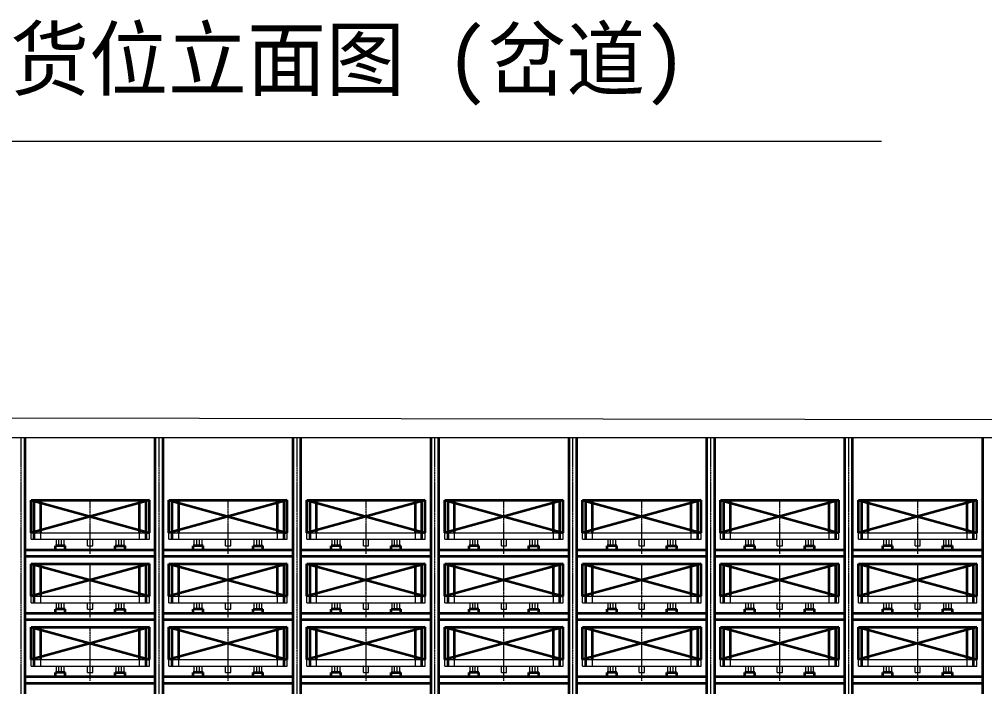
# Model space of a CAD drawing. Header units: millimetres. Extents: x -67280 to 67280, y -47520 to 47520.
# Drawn here: x -13688 to 1152, y 15019 to 25278 of the extents above; entities that cross this region are included whole.
import ezdxf

# ---------------------------------------------------------------- set-up
doc = ezdxf.new("R2010")
doc.units = ezdxf.units.MM
doc.linetypes.add('点画线', pattern=[18, 12, -2, 2, -2])
for name, color, linetype, lineweight in [('ACADCAXA细实线层', 3, 'Continuous', 18), ('EB0', 7, 'Continuous', 35), ('中心线层', 1, '点画线', 18), ('尺寸线层', 4, 'Continuous', 18), ('细实线层', 3, 'Continuous', 18)]:
    doc.layers.add(name, color=color, linetype=linetype, lineweight=lineweight)

msp = doc.modelspace()

# ---------------------------------------------------------------- linework, layer by layer
at = {"layer": 'ACADCAXA细实线层', "color": 2, "linetype": 'Continuous', "lineweight": 18}
for p, q in [((-13507.969, 17384.786), (-11687.969, 17384.786)), ((-11387.969, 17384.786), (-9567.969, 17384.786)), ((-9267.969, 17384.786), (-7447.969, 17384.786)), ((-7147.969, 17384.786), (-5327.969, 17384.786)), ((-5027.969, 17384.786), (-3207.969, 17384.786)), ((-2907.969, 17384.786), (-1087.969, 17384.786)), ((-787.969, 17384.786), (1032.031, 17384.786)), ((-13507.969, 17284.786), (-11687.969, 17284.786)), ((-13117.969, 17184.786), (-13117.969, 17284.786)), ((-13037.969, 17184.786), (-13037.969, 17284.786)), ((-12637.969, 17184.786), (-12637.969, 17284.786)), ((-12557.969, 17184.786), (-12557.969, 17284.786)), ((-12157.969, 17184.786), (-12157.969, 17284.786)), ((-12077.969, 17184.786), (-12077.969, 17284.786)), ((-11387.969, 17284.786), (-9567.969, 17284.786)), ((-10997.969, 17184.786), (-10997.969, 17284.786)), ((-10917.969, 17184.786), (-10917.969, 17284.786)), ((-10517.969, 17184.786), (-10517.969, 17284.786)), ((-10437.969, 17184.786), (-10437.969, 17284.786)), ((-10037.969, 17184.786), (-10037.969, 17284.786)), ((-9957.969, 17184.786), (-9957.969, 17284.786)), ((-9267.969, 17284.786), (-7447.969, 17284.786)), ((-8877.969, 17184.786), (-8877.969, 17284.786)), ((-8797.969, 17184.786), (-8797.969, 17284.786)), ((-8397.969, 17184.786), (-8397.969, 17284.786)), ((-8317.969, 17184.786), (-8317.969, 17284.786)), ((-7917.969, 17184.786), (-7917.969, 17284.786)), ((-7837.969, 17184.786), (-7837.969, 17284.786)), ((-7147.969, 17284.786), (-5327.969, 17284.786)), ((-6757.969, 17184.786), (-6757.969, 17284.786)), ((-6677.969, 17184.786), (-6677.969, 17284.786)), ((-6277.969, 17184.786), (-6277.969, 17284.786)), ((-6197.969, 17184.786), (-6197.969, 17284.786)), ((-5797.969, 17184.786), (-5797.969, 17284.786)), ((-5717.969, 17184.786), (-5717.969, 17284.786)), ((-5027.969, 17284.786), (-3207.969, 17284.786)), ((-4637.969, 17184.786), (-4637.969, 17284.786)), ((-4557.969, 17184.786), (-4557.969, 17284.786)), ((-4157.969, 17184.786), (-4157.969, 17284.786)), ((-4077.969, 17184.786), (-4077.969, 17284.786)), ((-3677.969, 17184.786), (-3677.969, 17284.786)), ((-3597.969, 17184.786), (-3597.969, 17284.786)), ((-2907.969, 17284.786), (-1087.969, 17284.786)), ((-2517.969, 17184.786), (-2517.969, 17284.786)), ((-2437.969, 17184.786), (-2437.969, 17284.786)), ((-2037.969, 17184.786), (-2037.969, 17284.786)), ((-1957.969, 17184.786), (-1957.969, 17284.786)), ((-1557.969, 17184.786), (-1557.969, 17284.786)), ((-1477.969, 17184.786), (-1477.969, 17284.786)), ((-787.969, 17284.786), (1032.031, 17284.786)), ((-397.969, 17184.786), (-397.969, 17284.786)), ((-317.969, 17184.786), (-317.969, 17284.786)), ((82.031, 17184.786), (82.031, 17284.786)), ((162.031, 17184.786), (162.031, 17284.786)), ((562.031, 17184.786), (562.031, 17284.786)), ((642.031, 17184.786), (642.031, 17284.786)), ((-13117.969, 17184.786), (-13037.969, 17184.786)), ((-12637.969, 17184.786), (-12557.969, 17184.786)), ((-12157.969, 17184.786), (-12077.969, 17184.786)), ((-10997.969, 17184.786), (-10917.969, 17184.786)), ((-10517.969, 17184.786), (-10437.969, 17184.786)), ((-10037.969, 17184.786), (-9957.969, 17184.786)), ((-8877.969, 17184.786), (-8797.969, 17184.786)), ((-8397.969, 17184.786), (-8317.969, 17184.786)), ((-7917.969, 17184.786), (-7837.969, 17184.786)), ((-6757.969, 17184.786), (-6677.969, 17184.786)), ((-6277.969, 17184.786), (-6197.969, 17184.786)), ((-5797.969, 17184.786), (-5717.969, 17184.786)), ((-4637.969, 17184.786), (-4557.969, 17184.786)), ((-4157.969, 17184.786), (-4077.969, 17184.786)), ((-3677.969, 17184.786), (-3597.969, 17184.786)), ((-2517.969, 17184.786), (-2437.969, 17184.786)), ((-2037.969, 17184.786), (-1957.969, 17184.786)), ((-1557.969, 17184.786), (-1477.969, 17184.786)), ((-397.969, 17184.786), (-317.969, 17184.786)), ((82.031, 17184.786), (162.031, 17184.786)), ((562.031, 17184.786), (642.031, 17184.786)), ((-13507.969, 16409.786), (-11687.969, 16409.786)), ((-11387.969, 16409.786), (-9567.969, 16409.786)), ((-9267.969, 16409.786), (-7447.969, 16409.786)), ((-7147.969, 16409.786), (-5327.969, 16409.786)), ((-5027.969, 16409.786), (-3207.969, 16409.786)), ((-2907.969, 16409.786), (-1087.969, 16409.786)), ((-787.969, 16409.786), (1032.031, 16409.786)), ((-13507.969, 16309.786), (-11687.969, 16309.786)), ((-13117.969, 16209.786), (-13117.969, 16309.786)), ((-13117.969, 16209.786), (-13037.969, 16209.786)), ((-13037.969, 16209.786), (-13037.969, 16309.786)), ((-12637.969, 16209.786), (-12637.969, 16309.786)), ((-12637.969, 16209.786), (-12557.969, 16209.786)), ((-12557.969, 16209.786), (-12557.969, 16309.786)), ((-12157.969, 16209.786), (-12157.969, 16309.786)), ((-12157.969, 16209.786), (-12077.969, 16209.786)), ((-12077.969, 16209.786), (-12077.969, 16309.786)), ((-11387.969, 16309.786), (-9567.969, 16309.786)), ((-10997.969, 16209.786), (-10997.969, 16309.786)), ((-10997.969, 16209.786), (-10917.969, 16209.786)), ((-10917.969, 16209.786), (-10917.969, 16309.786)), ((-10517.969, 16209.786), (-10517.969, 16309.786)), ((-10517.969, 16209.786), (-10437.969, 16209.786)), ((-10437.969, 16209.786), (-10437.969, 16309.786)), ((-10037.969, 16209.786), (-10037.969, 16309.786)), ((-10037.969, 16209.786), (-9957.969, 16209.786)), ((-9957.969, 16209.786), (-9957.969, 16309.786)), ((-9267.969, 16309.786), (-7447.969, 16309.786)), ((-8877.969, 16209.786), (-8877.969, 16309.786)), ((-8877.969, 16209.786), (-8797.969, 16209.786)), ((-8797.969, 16209.786), (-8797.969, 16309.786)), ((-8397.969, 16209.786), (-8397.969, 16309.786)), ((-8397.969, 16209.786), (-8317.969, 16209.786)), ((-8317.969, 16209.786), (-8317.969, 16309.786)), ((-7917.969, 16209.786), (-7917.969, 16309.786)), ((-7917.969, 16209.786), (-7837.969, 16209.786)), ((-7837.969, 16209.786), (-7837.969, 16309.786)), ((-7147.969, 16309.786), (-5327.969, 16309.786)), ((-6757.969, 16209.786), (-6757.969, 16309.786)), ((-6757.969, 16209.786), (-6677.969, 16209.786)), ((-6677.969, 16209.786), (-6677.969, 16309.786)), ((-6277.969, 16209.786), (-6277.969, 16309.786)), ((-6277.969, 16209.786), (-6197.969, 16209.786)), ((-6197.969, 16209.786), (-6197.969, 16309.786)), ((-5797.969, 16209.786), (-5797.969, 16309.786)), ((-5797.969, 16209.786), (-5717.969, 16209.786)), ((-5717.969, 16209.786), (-5717.969, 16309.786)), ((-5027.969, 16309.786), (-3207.969, 16309.786)), ((-4637.969, 16209.786), (-4637.969, 16309.786)), ((-4637.969, 16209.786), (-4557.969, 16209.786)), ((-4557.969, 16209.786), (-4557.969, 16309.786)), ((-4157.969, 16209.786), (-4157.969, 16309.786)), ((-4157.969, 16209.786), (-4077.969, 16209.786)), ((-4077.969, 16209.786), (-4077.969, 16309.786)), ((-3677.969, 16209.786), (-3677.969, 16309.786)), ((-3677.969, 16209.786), (-3597.969, 16209.786)), ((-3597.969, 16209.786), (-3597.969, 16309.786)), ((-2907.969, 16309.786), (-1087.969, 16309.786)), ((-2517.969, 16209.786), (-2517.969, 16309.786)), ((-2517.969, 16209.786), (-2437.969, 16209.786)), ((-2437.969, 16209.786), (-2437.969, 16309.786)), ((-2037.969, 16209.786), (-2037.969, 16309.786)), ((-2037.969, 16209.786), (-1957.969, 16209.786)), ((-1957.969, 16209.786), (-1957.969, 16309.786)), ((-1557.969, 16209.786), (-1557.969, 16309.786)), ((-1557.969, 16209.786), (-1477.969, 16209.786)), ((-1477.969, 16209.786), (-1477.969, 16309.786)), ((-787.969, 16309.786), (1032.031, 16309.786)), ((-397.969, 16209.786), (-397.969, 16309.786)), ((-397.969, 16209.786), (-317.969, 16209.786)), ((-317.969, 16209.786), (-317.969, 16309.786)), ((82.031, 16209.786), (82.031, 16309.786)), ((82.031, 16209.786), (162.031, 16209.786)), ((162.031, 16209.786), (162.031, 16309.786)), ((562.031, 16209.786), (562.031, 16309.786)), ((562.031, 16209.786), (642.031, 16209.786)), ((642.031, 16209.786), (642.031, 16309.786)), ((-13507.969, 15434.786), (-11687.969, 15434.786)), ((-11387.969, 15434.786), (-9567.969, 15434.786)), ((-9267.969, 15434.786), (-7447.969, 15434.786)), ((-7147.969, 15434.786), (-5327.969, 15434.786)), ((-5027.969, 15434.786), (-3207.969, 15434.786)), ((-2907.969, 15434.786), (-1087.969, 15434.786)), ((-787.969, 15434.786), (1032.031, 15434.786)), ((-13507.969, 15334.786), (-11687.969, 15334.786)), ((-13117.969, 15234.786), (-13117.969, 15334.786)), ((-13037.969, 15234.786), (-13037.969, 15334.786)), ((-12637.969, 15234.786), (-12637.969, 15334.786)), ((-12557.969, 15234.786), (-12557.969, 15334.786)), ((-12157.969, 15234.786), (-12157.969, 15334.786)), ((-12077.969, 15234.786), (-12077.969, 15334.786)), ((-11387.969, 15334.786), (-9567.969, 15334.786)), ((-10997.969, 15234.786), (-10997.969, 15334.786)), ((-10917.969, 15234.786), (-10917.969, 15334.786)), ((-10517.969, 15234.786), (-10517.969, 15334.786)), ((-10437.969, 15234.786), (-10437.969, 15334.786)), ((-10037.969, 15234.786), (-10037.969, 15334.786)), ((-9957.969, 15234.786), (-9957.969, 15334.786)), ((-9267.969, 15334.786), (-7447.969, 15334.786)), ((-8877.969, 15234.786), (-8877.969, 15334.786)), ((-8797.969, 15234.786), (-8797.969, 15334.786)), ((-8397.969, 15234.786), (-8397.969, 15334.786)), ((-8317.969, 15234.786), (-8317.969, 15334.786)), ((-7917.969, 15234.786), (-7917.969, 15334.786)), ((-7837.969, 15234.786), (-7837.969, 15334.786)), ((-7147.969, 15334.786), (-5327.969, 15334.786)), ((-6757.969, 15234.786), (-6757.969, 15334.786)), ((-6677.969, 15234.786), (-6677.969, 15334.786)), ((-6277.969, 15234.786), (-6277.969, 15334.786)), ((-6197.969, 15234.786), (-6197.969, 15334.786)), ((-5797.969, 15234.786), (-5797.969, 15334.786)), ((-5717.969, 15234.786), (-5717.969, 15334.786)), ((-5027.969, 15334.786), (-3207.969, 15334.786)), ((-4637.969, 15234.786), (-4637.969, 15334.786)), ((-4557.969, 15234.786), (-4557.969, 15334.786)), ((-4157.969, 15234.786), (-4157.969, 15334.786)), ((-4077.969, 15234.786), (-4077.969, 15334.786)), ((-3677.969, 15234.786), (-3677.969, 15334.786)), ((-3597.969, 15234.786), (-3597.969, 15334.786)), ((-2907.969, 15334.786), (-1087.969, 15334.786)), ((-2517.969, 15234.786), (-2517.969, 15334.786)), ((-2437.969, 15234.786), (-2437.969, 15334.786)), ((-2037.969, 15234.786), (-2037.969, 15334.786)), ((-1957.969, 15234.786), (-1957.969, 15334.786)), ((-1557.969, 15234.786), (-1557.969, 15334.786)), ((-1477.969, 15234.786), (-1477.969, 15334.786)), ((-787.969, 15334.786), (1032.031, 15334.786)), ((-397.969, 15234.786), (-397.969, 15334.786)), ((-317.969, 15234.786), (-317.969, 15334.786)), ((82.031, 15234.786), (82.031, 15334.786)), ((162.031, 15234.786), (162.031, 15334.786)), ((562.031, 15234.786), (562.031, 15334.786)), ((642.031, 15234.786), (642.031, 15334.786)), ((-13117.969, 15234.786), (-13037.969, 15234.786)), ((-12637.969, 15234.786), (-12557.969, 15234.786)), ((-12157.969, 15234.786), (-12077.969, 15234.786)), ((-10997.969, 15234.786), (-10917.969, 15234.786)), ((-10517.969, 15234.786), (-10437.969, 15234.786)), ((-10037.969, 15234.786), (-9957.969, 15234.786)), ((-8877.969, 15234.786), (-8797.969, 15234.786)), ((-8397.969, 15234.786), (-8317.969, 15234.786)), ((-7917.969, 15234.786), (-7837.969, 15234.786)), ((-6757.969, 15234.786), (-6677.969, 15234.786)), ((-6277.969, 15234.786), (-6197.969, 15234.786)), ((-5797.969, 15234.786), (-5717.969, 15234.786)), ((-4637.969, 15234.786), (-4557.969, 15234.786)), ((-4157.969, 15234.786), (-4077.969, 15234.786)), ((-3677.969, 15234.786), (-3597.969, 15234.786)), ((-2517.969, 15234.786), (-2437.969, 15234.786)), ((-2037.969, 15234.786), (-1957.969, 15234.786)), ((-1557.969, 15234.786), (-1477.969, 15234.786)), ((-397.969, 15234.786), (-317.969, 15234.786)), ((82.031, 15234.786), (162.031, 15234.786)), ((562.031, 15234.786), (642.031, 15234.786))]:
    msp.add_line(p, q, dxfattribs=at)
at = {"layer": 'EB0'}
for p, q in [((-13597.969, 7599.786), (-13597.969, 18849.786)), ((-11597.969, 7599.786), (-11597.969, 18849.786)), ((-11477.969, 7599.786), (-11477.969, 18849.786)), ((-9477.969, 7599.786), (-9477.969, 18849.786)), ((-9357.969, 7599.786), (-9357.969, 18849.786)), ((-7357.969, 7599.786), (-7357.969, 18849.786)), ((-7237.969, 7599.786), (-7237.969, 18849.786)), ((-5237.969, 7599.786), (-5237.969, 18849.786)), ((-5117.969, 7599.786), (-5117.969, 18849.786)), ((-3117.969, 7599.786), (-3117.969, 18849.786)), ((-2997.969, 7599.786), (-2997.969, 18849.786)), ((-997.969, 7599.786), (-997.969, 18849.786)), ((-877.969, 7599.786), (-877.969, 18849.786)), ((1122.031, 7599.786), (1122.031, 18849.786)), ((-13597.969, 17124.786), (-11597.969, 17124.786)), ((-13357.969, 17124.786), (-11597.969, 17124.786)), ((-13132.969, 17124.786), (-13132.969, 17184.786)), ((-12982.969, 17184.786), (-13132.969, 17184.786)), ((-12982.969, 17124.786), (-12982.969, 17184.786)), ((-12212.969, 17184.786), (-12062.969, 17184.786)), ((-12212.969, 17124.786), (-12212.969, 17184.786)), ((-12062.969, 17124.786), (-12062.969, 17184.786)), ((-11477.969, 17124.786), (-9477.969, 17124.786)), ((-11237.969, 17124.786), (-9477.969, 17124.786)), ((-11012.969, 17124.786), (-11012.969, 17184.786)), ((-10862.969, 17184.786), (-11012.969, 17184.786)), ((-10862.969, 17124.786), (-10862.969, 17184.786)), ((-10092.969, 17184.786), (-9942.969, 17184.786)), ((-10092.969, 17124.786), (-10092.969, 17184.786)), ((-9942.969, 17124.786), (-9942.969, 17184.786)), ((-9357.969, 17124.786), (-7357.969, 17124.786)), ((-9117.969, 17124.786), (-7357.969, 17124.786)), ((-8892.969, 17124.786), (-8892.969, 17184.786)), ((-8742.969, 17184.786), (-8892.969, 17184.786)), ((-8742.969, 17124.786), (-8742.969, 17184.786)), ((-7972.969, 17184.786), (-7822.969, 17184.786)), ((-7972.969, 17124.786), (-7972.969, 17184.786)), ((-7822.969, 17124.786), (-7822.969, 17184.786)), ((-7237.969, 17124.786), (-5237.969, 17124.786)), ((-6997.969, 17124.786), (-5237.969, 17124.786)), ((-6772.969, 17124.786), (-6772.969, 17184.786)), ((-6622.969, 17184.786), (-6772.969, 17184.786)), ((-6622.969, 17124.786), (-6622.969, 17184.786)), ((-5852.969, 17184.786), (-5702.969, 17184.786)), ((-5852.969, 17124.786), (-5852.969, 17184.786)), ((-5702.969, 17124.786), (-5702.969, 17184.786)), ((-5117.969, 17124.786), (-3117.969, 17124.786)), ((-4877.969, 17124.786), (-3117.969, 17124.786)), ((-4652.969, 17124.786), (-4652.969, 17184.786)), ((-4502.969, 17184.786), (-4652.969, 17184.786)), ((-4502.969, 17124.786), (-4502.969, 17184.786)), ((-3732.969, 17184.786), (-3582.969, 17184.786)), ((-3732.969, 17124.786), (-3732.969, 17184.786)), ((-3582.969, 17124.786), (-3582.969, 17184.786)), ((-2997.969, 17124.786), (-997.969, 17124.786)), ((-2757.969, 17124.786), (-997.969, 17124.786)), ((-2532.969, 17124.786), (-2532.969, 17184.786)), ((-2382.969, 17184.786), (-2532.969, 17184.786)), ((-2382.969, 17124.786), (-2382.969, 17184.786)), ((-1612.969, 17184.786), (-1462.969, 17184.786)), ((-1612.969, 17124.786), (-1612.969, 17184.786)), ((-1462.969, 17124.786), (-1462.969, 17184.786)), ((-877.969, 17124.786), (1122.031, 17124.786)), ((-637.969, 17124.786), (1122.031, 17124.786)), ((-412.969, 17124.786), (-412.969, 17184.786)), ((-262.969, 17184.786), (-412.969, 17184.786)), ((-262.969, 17124.786), (-262.969, 17184.786)), ((507.031, 17184.786), (657.031, 17184.786)), ((507.031, 17124.786), (507.031, 17184.786)), ((657.031, 17124.786), (657.031, 17184.786)), ((-13597.969, 17024.786), (-11597.969, 17024.786)), ((-13357.969, 17024.786), (-11597.969, 17024.786)), ((-11477.969, 17024.786), (-9477.969, 17024.786)), ((-11237.969, 17024.786), (-9477.969, 17024.786)), ((-9357.969, 17024.786), (-7357.969, 17024.786)), ((-9117.969, 17024.786), (-7357.969, 17024.786)), ((-7237.969, 17024.786), (-5237.969, 17024.786)), ((-6997.969, 17024.786), (-5237.969, 17024.786)), ((-5117.969, 17024.786), (-3117.969, 17024.786)), ((-4877.969, 17024.786), (-3117.969, 17024.786)), ((-2997.969, 17024.786), (-997.969, 17024.786)), ((-2757.969, 17024.786), (-997.969, 17024.786)), ((-877.969, 17024.786), (1122.031, 17024.786)), ((-637.969, 17024.786), (1122.031, 17024.786)), ((-13132.969, 16149.786), (-13132.969, 16209.786)), ((-12982.969, 16209.786), (-13132.969, 16209.786)), ((-12982.969, 16149.786), (-12982.969, 16209.786)), ((-12212.969, 16209.786), (-12062.969, 16209.786)), ((-12212.969, 16149.786), (-12212.969, 16209.786)), ((-12062.969, 16149.786), (-12062.969, 16209.786)), ((-11012.969, 16149.786), (-11012.969, 16209.786)), ((-10862.969, 16209.786), (-11012.969, 16209.786)), ((-10862.969, 16149.786), (-10862.969, 16209.786)), ((-10092.969, 16209.786), (-9942.969, 16209.786)), ((-10092.969, 16149.786), (-10092.969, 16209.786)), ((-9942.969, 16149.786), (-9942.969, 16209.786)), ((-8892.969, 16149.786), (-8892.969, 16209.786)), ((-8742.969, 16209.786), (-8892.969, 16209.786)), ((-8742.969, 16149.786), (-8742.969, 16209.786)), ((-7972.969, 16209.786), (-7822.969, 16209.786)), ((-7972.969, 16149.786), (-7972.969, 16209.786)), ((-7822.969, 16149.786), (-7822.969, 16209.786)), ((-6772.969, 16149.786), (-6772.969, 16209.786)), ((-6622.969, 16209.786), (-6772.969, 16209.786)), ((-6622.969, 16149.786), (-6622.969, 16209.786)), ((-5852.969, 16209.786), (-5702.969, 16209.786)), ((-5852.969, 16149.786), (-5852.969, 16209.786)), ((-5702.969, 16149.786), (-5702.969, 16209.786)), ((-4652.969, 16149.786), (-4652.969, 16209.786)), ((-4502.969, 16209.786), (-4652.969, 16209.786)), ((-4502.969, 16149.786), (-4502.969, 16209.786)), ((-3732.969, 16209.786), (-3582.969, 16209.786)), ((-3732.969, 16149.786), (-3732.969, 16209.786)), ((-3582.969, 16149.786), (-3582.969, 16209.786)), ((-2532.969, 16149.786), (-2532.969, 16209.786)), ((-2382.969, 16209.786), (-2532.969, 16209.786)), ((-2382.969, 16149.786), (-2382.969, 16209.786)), ((-1612.969, 16209.786), (-1462.969, 16209.786)), ((-1612.969, 16149.786), (-1612.969, 16209.786)), ((-1462.969, 16149.786), (-1462.969, 16209.786)), ((-412.969, 16149.786), (-412.969, 16209.786)), ((-262.969, 16209.786), (-412.969, 16209.786)), ((-262.969, 16149.786), (-262.969, 16209.786)), ((507.031, 16209.786), (657.031, 16209.786)), ((507.031, 16149.786), (507.031, 16209.786)), ((657.031, 16149.786), (657.031, 16209.786)), ((-13597.969, 16149.786), (-11597.969, 16149.786)), ((-13597.969, 16049.786), (-11597.969, 16049.786)), ((-13357.969, 16149.786), (-11597.969, 16149.786)), ((-13357.969, 16049.786), (-11597.969, 16049.786)), ((-11477.969, 16149.786), (-9477.969, 16149.786)), ((-11477.969, 16049.786), (-9477.969, 16049.786)), ((-11237.969, 16149.786), (-9477.969, 16149.786)), ((-11237.969, 16049.786), (-9477.969, 16049.786)), ((-9357.969, 16149.786), (-7357.969, 16149.786)), ((-9357.969, 16049.786), (-7357.969, 16049.786)), ((-9117.969, 16149.786), (-7357.969, 16149.786)), ((-9117.969, 16049.786), (-7357.969, 16049.786)), ((-7237.969, 16149.786), (-5237.969, 16149.786)), ((-7237.969, 16049.786), (-5237.969, 16049.786)), ((-6997.969, 16149.786), (-5237.969, 16149.786)), ((-6997.969, 16049.786), (-5237.969, 16049.786)), ((-5117.969, 16149.786), (-3117.969, 16149.786)), ((-5117.969, 16049.786), (-3117.969, 16049.786)), ((-4877.969, 16149.786), (-3117.969, 16149.786)), ((-4877.969, 16049.786), (-3117.969, 16049.786)), ((-2997.969, 16149.786), (-997.969, 16149.786)), ((-2997.969, 16049.786), (-997.969, 16049.786)), ((-2757.969, 16149.786), (-997.969, 16149.786)), ((-2757.969, 16049.786), (-997.969, 16049.786)), ((-877.969, 16149.786), (1122.031, 16149.786)), ((-877.969, 16049.786), (1122.031, 16049.786)), ((-637.969, 16149.786), (1122.031, 16149.786)), ((-637.969, 16049.786), (1122.031, 16049.786)), ((-13597.969, 15174.786), (-11597.969, 15174.786)), ((-13357.969, 15174.786), (-11597.969, 15174.786)), ((-13132.969, 15174.786), (-13132.969, 15234.786)), ((-12982.969, 15234.786), (-13132.969, 15234.786)), ((-12982.969, 15174.786), (-12982.969, 15234.786)), ((-12212.969, 15234.786), (-12062.969, 15234.786)), ((-12212.969, 15174.786), (-12212.969, 15234.786)), ((-12062.969, 15174.786), (-12062.969, 15234.786)), ((-11477.969, 15174.786), (-9477.969, 15174.786)), ((-11237.969, 15174.786), (-9477.969, 15174.786)), ((-11012.969, 15174.786), (-11012.969, 15234.786)), ((-10862.969, 15234.786), (-11012.969, 15234.786)), ((-10862.969, 15174.786), (-10862.969, 15234.786)), ((-10092.969, 15234.786), (-9942.969, 15234.786)), ((-10092.969, 15174.786), (-10092.969, 15234.786)), ((-9942.969, 15174.786), (-9942.969, 15234.786)), ((-9357.969, 15174.786), (-7357.969, 15174.786)), ((-9117.969, 15174.786), (-7357.969, 15174.786)), ((-8892.969, 15174.786), (-8892.969, 15234.786)), ((-8742.969, 15234.786), (-8892.969, 15234.786)), ((-8742.969, 15174.786), (-8742.969, 15234.786)), ((-7972.969, 15234.786), (-7822.969, 15234.786)), ((-7972.969, 15174.786), (-7972.969, 15234.786)), ((-7822.969, 15174.786), (-7822.969, 15234.786)), ((-7237.969, 15174.786), (-5237.969, 15174.786)), ((-6997.969, 15174.786), (-5237.969, 15174.786)), ((-6772.969, 15174.786), (-6772.969, 15234.786)), ((-6622.969, 15234.786), (-6772.969, 15234.786)), ((-6622.969, 15174.786), (-6622.969, 15234.786)), ((-5852.969, 15234.786), (-5702.969, 15234.786)), ((-5852.969, 15174.786), (-5852.969, 15234.786)), ((-5702.969, 15174.786), (-5702.969, 15234.786)), ((-5117.969, 15174.786), (-3117.969, 15174.786)), ((-4877.969, 15174.786), (-3117.969, 15174.786)), ((-4652.969, 15174.786), (-4652.969, 15234.786)), ((-4502.969, 15234.786), (-4652.969, 15234.786)), ((-4502.969, 15174.786), (-4502.969, 15234.786)), ((-3732.969, 15234.786), (-3582.969, 15234.786)), ((-3732.969, 15174.786), (-3732.969, 15234.786)), ((-3582.969, 15174.786), (-3582.969, 15234.786)), ((-2997.969, 15174.786), (-997.969, 15174.786)), ((-2757.969, 15174.786), (-997.969, 15174.786)), ((-2532.969, 15174.786), (-2532.969, 15234.786)), ((-2382.969, 15234.786), (-2532.969, 15234.786)), ((-2382.969, 15174.786), (-2382.969, 15234.786)), ((-1612.969, 15234.786), (-1462.969, 15234.786)), ((-1612.969, 15174.786), (-1612.969, 15234.786)), ((-1462.969, 15174.786), (-1462.969, 15234.786)), ((-877.969, 15174.786), (1122.031, 15174.786)), ((-637.969, 15174.786), (1122.031, 15174.786)), ((-412.969, 15174.786), (-412.969, 15234.786)), ((-262.969, 15234.786), (-412.969, 15234.786)), ((-262.969, 15174.786), (-262.969, 15234.786)), ((507.031, 15234.786), (657.031, 15234.786)), ((507.031, 15174.786), (507.031, 15234.786)), ((657.031, 15174.786), (657.031, 15234.786)), ((-13597.969, 15074.786), (-11597.969, 15074.786)), ((-13357.969, 15074.786), (-11597.969, 15074.786)), ((-11477.969, 15074.786), (-9477.969, 15074.786)), ((-11237.969, 15074.786), (-9477.969, 15074.786)), ((-9357.969, 15074.786), (-7357.969, 15074.786)), ((-9117.969, 15074.786), (-7357.969, 15074.786)), ((-7237.969, 15074.786), (-5237.969, 15074.786)), ((-6997.969, 15074.786), (-5237.969, 15074.786)), ((-5117.969, 15074.786), (-3117.969, 15074.786)), ((-4877.969, 15074.786), (-3117.969, 15074.786)), ((-2997.969, 15074.786), (-997.969, 15074.786)), ((-2757.969, 15074.786), (-997.969, 15074.786)), ((-877.969, 15074.786), (1122.031, 15074.786)), ((-637.969, 15074.786), (1122.031, 15074.786))]:
    msp.add_line(p, q, dxfattribs=at)
at = {"layer": 'EB0', "color": 2}
for p, q in [((-13507.969, 17884.786), (-11687.969, 17384.786)), ((-13507.969, 17884.786), (-11687.969, 17884.786)), ((-11687.969, 17884.786), (-13507.969, 17384.786)), ((-13507.969, 17384.786), (-13507.969, 17884.786)), ((-11687.969, 17384.786), (-11687.969, 17884.786)), ((-11387.969, 17884.786), (-9567.969, 17384.786)), ((-11387.969, 17884.786), (-9567.969, 17884.786)), ((-9567.969, 17884.786), (-11387.969, 17384.786)), ((-11387.969, 17384.786), (-11387.969, 17884.786)), ((-9567.969, 17384.786), (-9567.969, 17884.786)), ((-9267.969, 17884.786), (-7447.969, 17384.786)), ((-9267.969, 17884.786), (-7447.969, 17884.786)), ((-7447.969, 17884.786), (-9267.969, 17384.786)), ((-9267.969, 17384.786), (-9267.969, 17884.786)), ((-7447.969, 17384.786), (-7447.969, 17884.786)), ((-7147.969, 17884.786), (-5327.969, 17384.786)), ((-7147.969, 17884.786), (-5327.969, 17884.786)), ((-5327.969, 17884.786), (-7147.969, 17384.786)), ((-7147.969, 17384.786), (-7147.969, 17884.786)), ((-5327.969, 17384.786), (-5327.969, 17884.786)), ((-5027.969, 17884.786), (-3207.969, 17384.786)), ((-5027.969, 17884.786), (-3207.969, 17884.786)), ((-3207.969, 17884.786), (-5027.969, 17384.786)), ((-5027.969, 17384.786), (-5027.969, 17884.786)), ((-3207.969, 17384.786), (-3207.969, 17884.786)), ((-2907.969, 17884.786), (-1087.969, 17384.786)), ((-2907.969, 17884.786), (-1087.969, 17884.786)), ((-1087.969, 17884.786), (-2907.969, 17384.786)), ((-2907.969, 17384.786), (-2907.969, 17884.786)), ((-1087.969, 17384.786), (-1087.969, 17884.786)), ((-787.969, 17884.786), (1032.031, 17384.786)), ((-787.969, 17884.786), (1032.031, 17884.786)), ((1032.031, 17884.786), (-787.969, 17384.786)), ((-787.969, 17384.786), (-787.969, 17884.786)), ((1032.031, 17384.786), (1032.031, 17884.786)), ((-13507.969, 16909.786), (-11687.969, 16909.786)), ((-11687.969, 16909.786), (-13507.969, 16409.786)), ((-13507.969, 16909.786), (-11687.969, 16409.786)), ((-13507.969, 16409.786), (-13507.969, 16909.786)), ((-11687.969, 16409.786), (-11687.969, 16909.786)), ((-11387.969, 16909.786), (-9567.969, 16909.786)), ((-9567.969, 16909.786), (-11387.969, 16409.786)), ((-11387.969, 16909.786), (-9567.969, 16409.786)), ((-11387.969, 16409.786), (-11387.969, 16909.786)), ((-9567.969, 16409.786), (-9567.969, 16909.786)), ((-9267.969, 16909.786), (-7447.969, 16909.786)), ((-7447.969, 16909.786), (-9267.969, 16409.786)), ((-9267.969, 16909.786), (-7447.969, 16409.786)), ((-9267.969, 16409.786), (-9267.969, 16909.786)), ((-7447.969, 16409.786), (-7447.969, 16909.786)), ((-7147.969, 16909.786), (-5327.969, 16909.786)), ((-5327.969, 16909.786), (-7147.969, 16409.786)), ((-7147.969, 16909.786), (-5327.969, 16409.786)), ((-7147.969, 16409.786), (-7147.969, 16909.786)), ((-5327.969, 16409.786), (-5327.969, 16909.786)), ((-5027.969, 16909.786), (-3207.969, 16909.786)), ((-3207.969, 16909.786), (-5027.969, 16409.786)), ((-5027.969, 16909.786), (-3207.969, 16409.786)), ((-5027.969, 16409.786), (-5027.969, 16909.786)), ((-3207.969, 16409.786), (-3207.969, 16909.786)), ((-2907.969, 16909.786), (-1087.969, 16909.786)), ((-1087.969, 16909.786), (-2907.969, 16409.786)), ((-2907.969, 16909.786), (-1087.969, 16409.786)), ((-2907.969, 16409.786), (-2907.969, 16909.786)), ((-1087.969, 16409.786), (-1087.969, 16909.786)), ((-787.969, 16909.786), (1032.031, 16909.786)), ((1032.031, 16909.786), (-787.969, 16409.786)), ((-787.969, 16909.786), (1032.031, 16409.786)), ((-787.969, 16409.786), (-787.969, 16909.786)), ((1032.031, 16409.786), (1032.031, 16909.786)), ((-13507.969, 15934.786), (-11687.969, 15934.786)), ((-11687.969, 15934.786), (-13507.969, 15434.786)), ((-13507.969, 15934.786), (-11687.969, 15434.786)), ((-13507.969, 15434.786), (-13507.969, 15934.786)), ((-11687.969, 15434.786), (-11687.969, 15934.786)), ((-11387.969, 15934.786), (-9567.969, 15934.786)), ((-9567.969, 15934.786), (-11387.969, 15434.786)), ((-11387.969, 15934.786), (-9567.969, 15434.786)), ((-11387.969, 15434.786), (-11387.969, 15934.786)), ((-9567.969, 15434.786), (-9567.969, 15934.786)), ((-9267.969, 15934.786), (-7447.969, 15934.786)), ((-7447.969, 15934.786), (-9267.969, 15434.786)), ((-9267.969, 15934.786), (-7447.969, 15434.786)), ((-9267.969, 15434.786), (-9267.969, 15934.786)), ((-7447.969, 15434.786), (-7447.969, 15934.786)), ((-7147.969, 15934.786), (-5327.969, 15934.786)), ((-5327.969, 15934.786), (-7147.969, 15434.786)), ((-7147.969, 15934.786), (-5327.969, 15434.786)), ((-7147.969, 15434.786), (-7147.969, 15934.786)), ((-5327.969, 15434.786), (-5327.969, 15934.786)), ((-5027.969, 15934.786), (-3207.969, 15934.786)), ((-3207.969, 15934.786), (-5027.969, 15434.786)), ((-5027.969, 15934.786), (-3207.969, 15434.786)), ((-5027.969, 15434.786), (-5027.969, 15934.786)), ((-3207.969, 15434.786), (-3207.969, 15934.786)), ((-2907.969, 15934.786), (-1087.969, 15934.786)), ((-1087.969, 15934.786), (-2907.969, 15434.786)), ((-2907.969, 15934.786), (-1087.969, 15434.786)), ((-2907.969, 15434.786), (-2907.969, 15934.786)), ((-1087.969, 15434.786), (-1087.969, 15934.786)), ((-787.969, 15934.786), (1032.031, 15934.786)), ((1032.031, 15934.786), (-787.969, 15434.786)), ((-787.969, 15934.786), (1032.031, 15434.786)), ((-787.969, 15434.786), (-787.969, 15934.786)), ((1032.031, 15434.786), (1032.031, 15934.786))]:
    msp.add_line(p, q, dxfattribs=at)
at = {"layer": 'EB0', "color": 4}
for p, q in [((-13457.969, 17384.786), (-13457.969, 17884.786)), ((-11737.969, 17384.786), (-11737.969, 17884.786)), ((-11337.969, 17384.786), (-11337.969, 17884.786)), ((-9617.969, 17384.786), (-9617.969, 17884.786)), ((-9217.969, 17384.786), (-9217.969, 17884.786)), ((-7497.969, 17384.786), (-7497.969, 17884.786)), ((-7097.969, 17384.786), (-7097.969, 17884.786)), ((-5377.969, 17384.786), (-5377.969, 17884.786)), ((-4977.969, 17384.786), (-4977.969, 17884.786)), ((-3257.969, 17384.786), (-3257.969, 17884.786)), ((-2857.969, 17384.786), (-2857.969, 17884.786)), ((-1137.969, 17384.786), (-1137.969, 17884.786)), ((-737.969, 17384.786), (-737.969, 17884.786)), ((982.031, 17384.786), (982.031, 17884.786)), ((-13457.969, 17284.786), (-13457.969, 17384.786)), ((-11737.969, 17284.786), (-11737.969, 17384.786)), ((-11337.969, 17284.786), (-11337.969, 17384.786)), ((-9617.969, 17284.786), (-9617.969, 17384.786)), ((-9217.969, 17284.786), (-9217.969, 17384.786)), ((-7497.969, 17284.786), (-7497.969, 17384.786)), ((-7097.969, 17284.786), (-7097.969, 17384.786)), ((-5377.969, 17284.786), (-5377.969, 17384.786)), ((-4977.969, 17284.786), (-4977.969, 17384.786)), ((-3257.969, 17284.786), (-3257.969, 17384.786)), ((-2857.969, 17284.786), (-2857.969, 17384.786)), ((-1137.969, 17284.786), (-1137.969, 17384.786)), ((-737.969, 17284.786), (-737.969, 17384.786)), ((982.031, 17284.786), (982.031, 17384.786)), ((-13457.969, 16409.786), (-13457.969, 16909.786)), ((-11737.969, 16409.786), (-11737.969, 16909.786)), ((-11337.969, 16409.786), (-11337.969, 16909.786)), ((-9617.969, 16409.786), (-9617.969, 16909.786)), ((-9217.969, 16409.786), (-9217.969, 16909.786)), ((-7497.969, 16409.786), (-7497.969, 16909.786)), ((-7097.969, 16409.786), (-7097.969, 16909.786)), ((-5377.969, 16409.786), (-5377.969, 16909.786)), ((-4977.969, 16409.786), (-4977.969, 16909.786)), ((-3257.969, 16409.786), (-3257.969, 16909.786)), ((-2857.969, 16409.786), (-2857.969, 16909.786)), ((-1137.969, 16409.786), (-1137.969, 16909.786)), ((-737.969, 16409.786), (-737.969, 16909.786)), ((982.031, 16409.786), (982.031, 16909.786)), ((-13457.969, 16309.786), (-13457.969, 16409.786)), ((-11737.969, 16309.786), (-11737.969, 16409.786)), ((-11337.969, 16309.786), (-11337.969, 16409.786)), ((-9617.969, 16309.786), (-9617.969, 16409.786)), ((-9217.969, 16309.786), (-9217.969, 16409.786)), ((-7497.969, 16309.786), (-7497.969, 16409.786)), ((-7097.969, 16309.786), (-7097.969, 16409.786)), ((-5377.969, 16309.786), (-5377.969, 16409.786)), ((-4977.969, 16309.786), (-4977.969, 16409.786)), ((-3257.969, 16309.786), (-3257.969, 16409.786)), ((-2857.969, 16309.786), (-2857.969, 16409.786)), ((-1137.969, 16309.786), (-1137.969, 16409.786)), ((-737.969, 16309.786), (-737.969, 16409.786)), ((982.031, 16309.786), (982.031, 16409.786)), ((-13457.969, 15434.786), (-13457.969, 15934.786)), ((-11737.969, 15434.786), (-11737.969, 15934.786)), ((-11337.969, 15434.786), (-11337.969, 15934.786)), ((-9617.969, 15434.786), (-9617.969, 15934.786)), ((-9217.969, 15434.786), (-9217.969, 15934.786)), ((-7497.969, 15434.786), (-7497.969, 15934.786)), ((-7097.969, 15434.786), (-7097.969, 15934.786)), ((-5377.969, 15434.786), (-5377.969, 15934.786)), ((-4977.969, 15434.786), (-4977.969, 15934.786)), ((-3257.969, 15434.786), (-3257.969, 15934.786)), ((-2857.969, 15434.786), (-2857.969, 15934.786)), ((-1137.969, 15434.786), (-1137.969, 15934.786)), ((-737.969, 15434.786), (-737.969, 15934.786)), ((982.031, 15434.786), (982.031, 15934.786)), ((-13457.969, 15334.786), (-13457.969, 15434.786)), ((-11737.969, 15334.786), (-11737.969, 15434.786)), ((-11337.969, 15334.786), (-11337.969, 15434.786)), ((-9617.969, 15334.786), (-9617.969, 15434.786)), ((-9217.969, 15334.786), (-9217.969, 15434.786)), ((-7497.969, 15334.786), (-7497.969, 15434.786)), ((-7097.969, 15334.786), (-7097.969, 15434.786)), ((-5377.969, 15334.786), (-5377.969, 15434.786)), ((-4977.969, 15334.786), (-4977.969, 15434.786)), ((-3257.969, 15334.786), (-3257.969, 15434.786)), ((-2857.969, 15334.786), (-2857.969, 15434.786)), ((-1137.969, 15334.786), (-1137.969, 15434.786)), ((-737.969, 15334.786), (-737.969, 15434.786)), ((982.031, 15334.786), (982.031, 15434.786))]:
    msp.add_line(p, q, dxfattribs=at)
at = {"layer": 'EB0', "color": 5}
for p, q in [((-13357.969, 17384.786), (-13357.969, 17884.786)), ((-11837.969, 17384.786), (-11837.969, 17884.786)), ((-11237.969, 17384.786), (-11237.969, 17884.786)), ((-9717.969, 17384.786), (-9717.969, 17884.786)), ((-9117.969, 17384.786), (-9117.969, 17884.786)), ((-7597.969, 17384.786), (-7597.969, 17884.786)), ((-6997.969, 17384.786), (-6997.969, 17884.786)), ((-5477.969, 17384.786), (-5477.969, 17884.786)), ((-4877.969, 17384.786), (-4877.969, 17884.786)), ((-3357.969, 17384.786), (-3357.969, 17884.786)), ((-2757.969, 17384.786), (-2757.969, 17884.786)), ((-1237.969, 17384.786), (-1237.969, 17884.786)), ((-637.969, 17384.786), (-637.969, 17884.786)), ((882.031, 17384.786), (882.031, 17884.786)), ((-13357.969, 16409.786), (-13357.969, 16909.786)), ((-11837.969, 16409.786), (-11837.969, 16909.786)), ((-11237.969, 16409.786), (-11237.969, 16909.786)), ((-9717.969, 16409.786), (-9717.969, 16909.786)), ((-9117.969, 16409.786), (-9117.969, 16909.786)), ((-7597.969, 16409.786), (-7597.969, 16909.786)), ((-6997.969, 16409.786), (-6997.969, 16909.786)), ((-5477.969, 16409.786), (-5477.969, 16909.786)), ((-4877.969, 16409.786), (-4877.969, 16909.786)), ((-3357.969, 16409.786), (-3357.969, 16909.786)), ((-2757.969, 16409.786), (-2757.969, 16909.786)), ((-1237.969, 16409.786), (-1237.969, 16909.786)), ((-637.969, 16409.786), (-637.969, 16909.786)), ((882.031, 16409.786), (882.031, 16909.786)), ((-13357.969, 15434.786), (-13357.969, 15934.786)), ((-11837.969, 15434.786), (-11837.969, 15934.786)), ((-11237.969, 15434.786), (-11237.969, 15934.786)), ((-9717.969, 15434.786), (-9717.969, 15934.786)), ((-9117.969, 15434.786), (-9117.969, 15934.786)), ((-7597.969, 15434.786), (-7597.969, 15934.786)), ((-6997.969, 15434.786), (-6997.969, 15934.786)), ((-5477.969, 15434.786), (-5477.969, 15934.786)), ((-4877.969, 15434.786), (-4877.969, 15934.786)), ((-3357.969, 15434.786), (-3357.969, 15934.786)), ((-2757.969, 15434.786), (-2757.969, 15934.786)), ((-1237.969, 15434.786), (-1237.969, 15934.786)), ((-637.969, 15434.786), (-637.969, 15934.786)), ((882.031, 15434.786), (882.031, 15934.786))]:
    msp.add_line(p, q, dxfattribs=at)
at = {"layer": '中心线层'}
for p, q in [((-13657.969, 7596.786), (-13657.969, 18852.786)), ((-11537.969, 7596.786), (-11537.969, 18852.786)), ((-9417.969, 7596.786), (-9417.969, 18852.786)), ((-7297.969, 7596.786), (-7297.969, 18852.786)), ((-5177.969, 7596.786), (-5177.969, 18852.786)), ((-3057.969, 7596.786), (-3057.969, 18852.786)), ((-937.969, 7596.786), (-937.969, 18852.786)), ((-12597.969, 17059.422), (-12597.969, 17887.786)), ((-10477.969, 17059.422), (-10477.969, 17887.786)), ((-8357.969, 17059.422), (-8357.969, 17887.786)), ((-6237.969, 17059.422), (-6237.969, 17887.786)), ((-4117.969, 17059.422), (-4117.969, 17887.786)), ((-1997.969, 17059.422), (-1997.969, 17887.786)), ((122.031, 17059.422), (122.031, 17887.786)), ((-12597.969, 16084.422), (-12597.969, 16912.786)), ((-10477.969, 16084.422), (-10477.969, 16912.786)), ((-8357.969, 16084.422), (-8357.969, 16912.786)), ((-6237.969, 16084.422), (-6237.969, 16912.786)), ((-4117.969, 16084.422), (-4117.969, 16912.786)), ((-1997.969, 16084.422), (-1997.969, 16912.786)), ((122.031, 16084.422), (122.031, 16912.786)), ((-12597.969, 15109.422), (-12597.969, 15937.786)), ((-10477.969, 15109.422), (-10477.969, 15937.786)), ((-8357.969, 15109.422), (-8357.969, 15937.786)), ((-6237.969, 15109.422), (-6237.969, 15937.786)), ((-4117.969, 15109.422), (-4117.969, 15937.786)), ((-1997.969, 15109.422), (-1997.969, 15937.786)), ((122.031, 15109.422), (122.031, 15937.786))]:
    msp.add_line(p, q, dxfattribs=at)
at = {"layer": '尺寸线层'}
for p, q in [((-26541.476, 23406.289), (-432.242, 23406.289)), ((-49637.969, 19199.786), (22162.031, 19099.786)), ((-45537.969, 18849.786), (20342.031, 18849.786)), ((-13597.969, 7599.786), (-13597.969, 18849.786)), ((-11597.969, 7599.786), (-11597.969, 18849.786)), ((-11477.969, 7599.786), (-11477.969, 18849.786)), ((-9477.969, 7599.786), (-9477.969, 18849.786)), ((-9357.969, 7599.786), (-9357.969, 18849.786)), ((-7357.969, 7599.786), (-7357.969, 18849.786)), ((-7237.969, 7599.786), (-7237.969, 18849.786)), ((-5237.969, 7599.786), (-5237.969, 18849.786)), ((-5117.969, 7599.786), (-5117.969, 18849.786)), ((-3117.969, 7599.786), (-3117.969, 18849.786)), ((-2997.969, 7599.786), (-2997.969, 18849.786)), ((-997.969, 7599.786), (-997.969, 18849.786)), ((-877.969, 7599.786), (-877.969, 18849.786)), ((1122.031, 7599.786), (1122.031, 18849.786)), ((-13077.969, 17184.786), (-13077.969, 17284.786)), ((-12997.969, 17184.786), (-12997.969, 17284.786)), ((-12197.969, 17184.786), (-12197.969, 17284.786)), ((-12117.969, 17184.786), (-12117.969, 17284.786)), ((-10957.969, 17184.786), (-10957.969, 17284.786)), ((-10877.969, 17184.786), (-10877.969, 17284.786)), ((-10077.969, 17184.786), (-10077.969, 17284.786)), ((-9997.969, 17184.786), (-9997.969, 17284.786)), ((-8837.969, 17184.786), (-8837.969, 17284.786)), ((-8757.969, 17184.786), (-8757.969, 17284.786)), ((-7957.969, 17184.786), (-7957.969, 17284.786)), ((-7877.969, 17184.786), (-7877.969, 17284.786)), ((-6717.969, 17184.786), (-6717.969, 17284.786)), ((-6637.969, 17184.786), (-6637.969, 17284.786)), ((-5837.969, 17184.786), (-5837.969, 17284.786)), ((-5757.969, 17184.786), (-5757.969, 17284.786)), ((-4597.969, 17184.786), (-4597.969, 17284.786)), ((-4517.969, 17184.786), (-4517.969, 17284.786)), ((-3717.969, 17184.786), (-3717.969, 17284.786)), ((-3637.969, 17184.786), (-3637.969, 17284.786)), ((-2477.969, 17184.786), (-2477.969, 17284.786)), ((-2397.969, 17184.786), (-2397.969, 17284.786)), ((-1597.969, 17184.786), (-1597.969, 17284.786)), ((-1517.969, 17184.786), (-1517.969, 17284.786)), ((-357.969, 17184.786), (-357.969, 17284.786)), ((-277.969, 17184.786), (-277.969, 17284.786)), ((522.031, 17184.786), (522.031, 17284.786)), ((602.031, 17184.786), (602.031, 17284.786)), ((-13077.969, 16209.786), (-13077.969, 16309.786)), ((-12997.969, 16209.786), (-12997.969, 16309.786)), ((-12197.969, 16209.786), (-12197.969, 16309.786)), ((-12117.969, 16209.786), (-12117.969, 16309.786)), ((-10957.969, 16209.786), (-10957.969, 16309.786)), ((-10877.969, 16209.786), (-10877.969, 16309.786)), ((-10077.969, 16209.786), (-10077.969, 16309.786)), ((-9997.969, 16209.786), (-9997.969, 16309.786)), ((-8837.969, 16209.786), (-8837.969, 16309.786)), ((-8757.969, 16209.786), (-8757.969, 16309.786)), ((-7957.969, 16209.786), (-7957.969, 16309.786)), ((-7877.969, 16209.786), (-7877.969, 16309.786)), ((-6717.969, 16209.786), (-6717.969, 16309.786)), ((-6637.969, 16209.786), (-6637.969, 16309.786)), ((-5837.969, 16209.786), (-5837.969, 16309.786)), ((-5757.969, 16209.786), (-5757.969, 16309.786)), ((-4597.969, 16209.786), (-4597.969, 16309.786)), ((-4517.969, 16209.786), (-4517.969, 16309.786)), ((-3717.969, 16209.786), (-3717.969, 16309.786)), ((-3637.969, 16209.786), (-3637.969, 16309.786)), ((-2477.969, 16209.786), (-2477.969, 16309.786)), ((-2397.969, 16209.786), (-2397.969, 16309.786)), ((-1597.969, 16209.786), (-1597.969, 16309.786)), ((-1517.969, 16209.786), (-1517.969, 16309.786)), ((-357.969, 16209.786), (-357.969, 16309.786)), ((-277.969, 16209.786), (-277.969, 16309.786)), ((522.031, 16209.786), (522.031, 16309.786)), ((602.031, 16209.786), (602.031, 16309.786)), ((-13077.969, 15234.786), (-13077.969, 15334.786)), ((-12997.969, 15234.786), (-12997.969, 15334.786)), ((-12197.969, 15234.786), (-12197.969, 15334.786)), ((-12117.969, 15234.786), (-12117.969, 15334.786)), ((-10957.969, 15234.786), (-10957.969, 15334.786)), ((-10877.969, 15234.786), (-10877.969, 15334.786)), ((-10077.969, 15234.786), (-10077.969, 15334.786)), ((-9997.969, 15234.786), (-9997.969, 15334.786)), ((-8837.969, 15234.786), (-8837.969, 15334.786)), ((-8757.969, 15234.786), (-8757.969, 15334.786)), ((-7957.969, 15234.786), (-7957.969, 15334.786)), ((-7877.969, 15234.786), (-7877.969, 15334.786)), ((-6717.969, 15234.786), (-6717.969, 15334.786)), ((-6637.969, 15234.786), (-6637.969, 15334.786)), ((-5837.969, 15234.786), (-5837.969, 15334.786)), ((-5757.969, 15234.786), (-5757.969, 15334.786)), ((-4597.969, 15234.786), (-4597.969, 15334.786)), ((-4517.969, 15234.786), (-4517.969, 15334.786)), ((-3717.969, 15234.786), (-3717.969, 15334.786)), ((-3637.969, 15234.786), (-3637.969, 15334.786)), ((-2477.969, 15234.786), (-2477.969, 15334.786)), ((-2397.969, 15234.786), (-2397.969, 15334.786)), ((-1597.969, 15234.786), (-1597.969, 15334.786)), ((-1517.969, 15234.786), (-1517.969, 15334.786)), ((-357.969, 15234.786), (-357.969, 15334.786)), ((-277.969, 15234.786), (-277.969, 15334.786)), ((522.031, 15234.786), (522.031, 15334.786)), ((602.031, 15234.786), (602.031, 15334.786))]:
    msp.add_line(p, q, dxfattribs=at)
at = {"layer": '细实线层'}
for p, q in [((-13507.969, 17284.786), (-13507.969, 17384.786)), ((-11687.969, 17284.786), (-11687.969, 17384.786)), ((-11387.969, 17284.786), (-11387.969, 17384.786)), ((-9567.969, 17284.786), (-9567.969, 17384.786)), ((-9267.969, 17284.786), (-9267.969, 17384.786)), ((-7447.969, 17284.786), (-7447.969, 17384.786)), ((-7147.969, 17284.786), (-7147.969, 17384.786)), ((-5327.969, 17284.786), (-5327.969, 17384.786)), ((-5027.969, 17284.786), (-5027.969, 17384.786)), ((-3207.969, 17284.786), (-3207.969, 17384.786)), ((-2907.969, 17284.786), (-2907.969, 17384.786)), ((-1087.969, 17284.786), (-1087.969, 17384.786)), ((-787.969, 17284.786), (-787.969, 17384.786)), ((1032.031, 17284.786), (1032.031, 17384.786)), ((-13507.969, 16309.786), (-13507.969, 16409.786)), ((-11687.969, 16309.786), (-11687.969, 16409.786)), ((-11387.969, 16309.786), (-11387.969, 16409.786)), ((-9567.969, 16309.786), (-9567.969, 16409.786)), ((-9267.969, 16309.786), (-9267.969, 16409.786)), ((-7447.969, 16309.786), (-7447.969, 16409.786)), ((-7147.969, 16309.786), (-7147.969, 16409.786)), ((-5327.969, 16309.786), (-5327.969, 16409.786)), ((-5027.969, 16309.786), (-5027.969, 16409.786)), ((-3207.969, 16309.786), (-3207.969, 16409.786)), ((-2907.969, 16309.786), (-2907.969, 16409.786)), ((-1087.969, 16309.786), (-1087.969, 16409.786)), ((-787.969, 16309.786), (-787.969, 16409.786)), ((1032.031, 16309.786), (1032.031, 16409.786)), ((-13507.969, 15334.786), (-13507.969, 15434.786)), ((-11687.969, 15334.786), (-11687.969, 15434.786)), ((-11387.969, 15334.786), (-11387.969, 15434.786)), ((-9567.969, 15334.786), (-9567.969, 15434.786)), ((-9267.969, 15334.786), (-9267.969, 15434.786)), ((-7447.969, 15334.786), (-7447.969, 15434.786)), ((-7147.969, 15334.786), (-7147.969, 15434.786)), ((-5327.969, 15334.786), (-5327.969, 15434.786)), ((-5027.969, 15334.786), (-5027.969, 15434.786)), ((-3207.969, 15334.786), (-3207.969, 15434.786)), ((-2907.969, 15334.786), (-2907.969, 15434.786)), ((-1087.969, 15334.786), (-1087.969, 15434.786)), ((-787.969, 15334.786), (-787.969, 15434.786)), ((1032.031, 15334.786), (1032.031, 15434.786))]:
    msp.add_line(p, q, dxfattribs=at)
at = {"layer": '细实线层', "color": 5}
for p, q in [((-13357.969, 17284.786), (-13357.969, 17384.786)), ((-11837.969, 17284.786), (-11837.969, 17384.786)), ((-11237.969, 17284.786), (-11237.969, 17384.786)), ((-9717.969, 17284.786), (-9717.969, 17384.786)), ((-9117.969, 17284.786), (-9117.969, 17384.786)), ((-7597.969, 17284.786), (-7597.969, 17384.786)), ((-6997.969, 17284.786), (-6997.969, 17384.786)), ((-5477.969, 17284.786), (-5477.969, 17384.786)), ((-4877.969, 17284.786), (-4877.969, 17384.786)), ((-3357.969, 17284.786), (-3357.969, 17384.786)), ((-2757.969, 17284.786), (-2757.969, 17384.786)), ((-1237.969, 17284.786), (-1237.969, 17384.786)), ((-637.969, 17284.786), (-637.969, 17384.786)), ((882.031, 17284.786), (882.031, 17384.786)), ((-13357.969, 16309.786), (-13357.969, 16409.786)), ((-11837.969, 16309.786), (-11837.969, 16409.786)), ((-11237.969, 16309.786), (-11237.969, 16409.786)), ((-9717.969, 16309.786), (-9717.969, 16409.786)), ((-9117.969, 16309.786), (-9117.969, 16409.786)), ((-7597.969, 16309.786), (-7597.969, 16409.786)), ((-6997.969, 16309.786), (-6997.969, 16409.786)), ((-5477.969, 16309.786), (-5477.969, 16409.786)), ((-4877.969, 16309.786), (-4877.969, 16409.786)), ((-3357.969, 16309.786), (-3357.969, 16409.786)), ((-2757.969, 16309.786), (-2757.969, 16409.786)), ((-1237.969, 16309.786), (-1237.969, 16409.786)), ((-637.969, 16309.786), (-637.969, 16409.786)), ((882.031, 16309.786), (882.031, 16409.786)), ((-13357.969, 15334.786), (-13357.969, 15434.786)), ((-11837.969, 15334.786), (-11837.969, 15434.786)), ((-11237.969, 15334.786), (-11237.969, 15434.786)), ((-9717.969, 15334.786), (-9717.969, 15434.786)), ((-9117.969, 15334.786), (-9117.969, 15434.786)), ((-7597.969, 15334.786), (-7597.969, 15434.786)), ((-6997.969, 15334.786), (-6997.969, 15434.786)), ((-5477.969, 15334.786), (-5477.969, 15434.786)), ((-4877.969, 15334.786), (-4877.969, 15434.786)), ((-3357.969, 15334.786), (-3357.969, 15434.786)), ((-2757.969, 15334.786), (-2757.969, 15434.786)), ((-1237.969, 15334.786), (-1237.969, 15434.786)), ((-637.969, 15334.786), (-637.969, 15434.786)), ((882.031, 15334.786), (882.031, 15434.786))]:
    msp.add_line(p, q, dxfattribs=at)

# ---------------------------------------------------------------- texts
at = {"layer": '尺寸线层', "insert": (-25886.99, 25133.251), "char_height": 932.148, "width": 32185.7388, "attachment_point": 1, "line_spacing_factor": 1.15057}
msp.add_mtext('\\T1.001;1320L×1320W×900H 货位立面图 (岔道)', dxfattribs=at)

doc.saveas('drawing.dxf')
